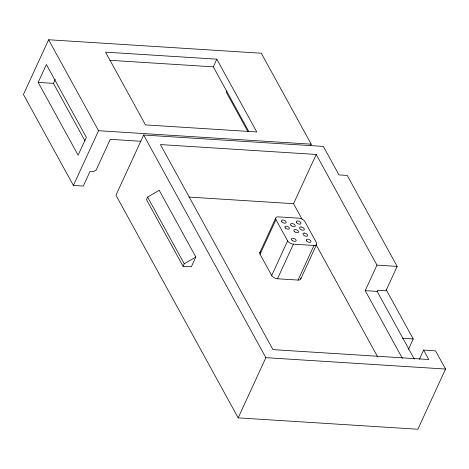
<?xml version="1.0" encoding="UTF-8"?>
<svg xmlns="http://www.w3.org/2000/svg" width="469" height="469" viewBox="0 0 469 469"><rect width="100%" height="100%" fill="white"/><g stroke="black" fill="none" stroke-linecap="round" stroke-linejoin="round"><path stroke-width="0.7" d="M310.607 145.496L311.211 144.176L261.28 53.22L48.624 39.754L23.45 94.474L73.381 185.437L83.306 186.064L90.013 171.466L93.325 171.677L96.168 170.018L110.279 139.334L140.97 141.28M38.177 82.409L46.402 64.534L86.343 137.3L78.124 155.18L38.177 82.409L53.425 83.376L84.959 140.823M53.425 83.376L55.254 79.408M73.381 185.437L98.554 130.71L48.624 39.754M414.344 359.143L377.158 291.407L377.662 290.317L385.905 290.839L397.149 266.392L347.218 175.435L338.976 174.914L323.329 146.41L143.643 135.031L115.954 195.227L238.176 417.867L417.861 429.246L445.55 369.05L435.566 350.859L423.613 350.103L419.397 359.272M147.612 197.074L146.457 199.583L183.074 266.286L191.317 266.808L195.825 257.006L159.208 190.303L147.612 197.074L184.229 263.777L183.074 266.286M248.687 131.314L213.295 66.844L216.819 59.182L105.543 52.135L145.49 124.901L256.766 131.947L216.819 59.182M226.943 90.98L226.334 92.305L247.784 131.379M259.762 252.773L275.678 218.161M260.043 254.257L275.96 219.644A4.749 2.538 24.7 0 1 278.416 216.871L299.023 218.179A4.749 2.538 24.7 0 1 304.809 221.474L316.464 242.696A4.749 2.538 24.7 0 1 314.001 245.469L298.085 280.075L277.478 278.774A4.749 2.538 24.7 0 1 271.692 275.479L260.043 254.257A4.749 2.538 24.7 0 1 260.658 251.759M301.995 219.082L293.553 203.698L316.206 154.448L160.421 144.581L272.987 349.634L428.772 359.5L423.613 350.103M271.692 275.479L287.614 240.867L275.96 219.644M277.478 278.774L293.401 244.161L314.001 245.469M300.822 278.785L316.739 244.179M238.176 417.867L265.864 357.671L143.643 135.031M402.396 358.386L365.21 290.651L376.953 265.114L316.206 154.448M408.405 349.393L413.207 338.946L386.163 289.678M184.229 263.777L195.825 257.006M110.022 60.302L213.295 66.844M98.554 130.71L311.211 144.176M188.825 197.068L293.553 203.698M376.953 265.114L397.149 266.392M365.21 290.651L377.158 291.407M402.549 338.272L413.207 338.946M265.864 357.671L445.55 369.05M316.065 244.712L377.621 356.85M293.401 244.161A4.749 2.538 24.7 0 1 287.614 240.867M300.834 278.082A4.749 2.538 24.7 0 1 298.085 280.075M301.08 227.002L300.547 227.019A2.521 1.348 24.7 0 0 299.779 228.467A2.521 1.348 24.7 0 0 302.253 230.127L302.845 230.215A2.521 1.348 24.7 0 0 304.147 228.749A2.521 1.348 24.7 0 0 301.08 227.002M304.41 233.064L303.877 233.081A2.521 1.348 24.7 0 0 304.188 235.596A2.521 1.348 24.7 0 0 307.646 235.479A2.521 1.348 24.7 0 0 304.41 233.064M296.56 222.582L296.344 222.159A2.521 1.348 24.7 0 1 299.116 221.286A2.521 1.348 24.7 0 1 300.523 223.989A2.521 1.348 24.7 0 1 296.56 222.582M306.744 241.019A2.521 1.348 24.7 0 0 310.789 241.969A2.521 1.348 24.7 0 0 308.338 239.219A2.521 1.348 24.7 0 0 306.744 241.019M291.003 225.39A2.521 1.348 24.7 0 0 295.048 226.339A2.521 1.348 24.7 0 0 292.597 223.59A2.521 1.348 24.7 0 0 291.003 225.39M294.327 231.452A2.521 1.348 24.7 0 0 298.378 232.407A2.521 1.348 24.7 0 0 295.921 229.652A2.521 1.348 24.7 0 0 294.327 231.452M281.916 221.89A2.521 1.348 24.7 0 0 285.967 222.839A2.521 1.348 24.7 0 0 283.511 220.09A2.521 1.348 24.7 0 0 281.916 221.89M285.351 227.934A2.374 1.272 24.7 0 0 289.174 228.831A2.374 1.272 24.7 0 0 286.858 226.24A2.374 1.272 24.7 0 0 285.351 227.934M291.906 240.081A2.521 1.348 24.7 0 0 295.957 241.031A2.521 1.348 24.7 0 0 293.5 238.281A2.521 1.348 24.7 0 0 291.906 240.081"/></g></svg>
